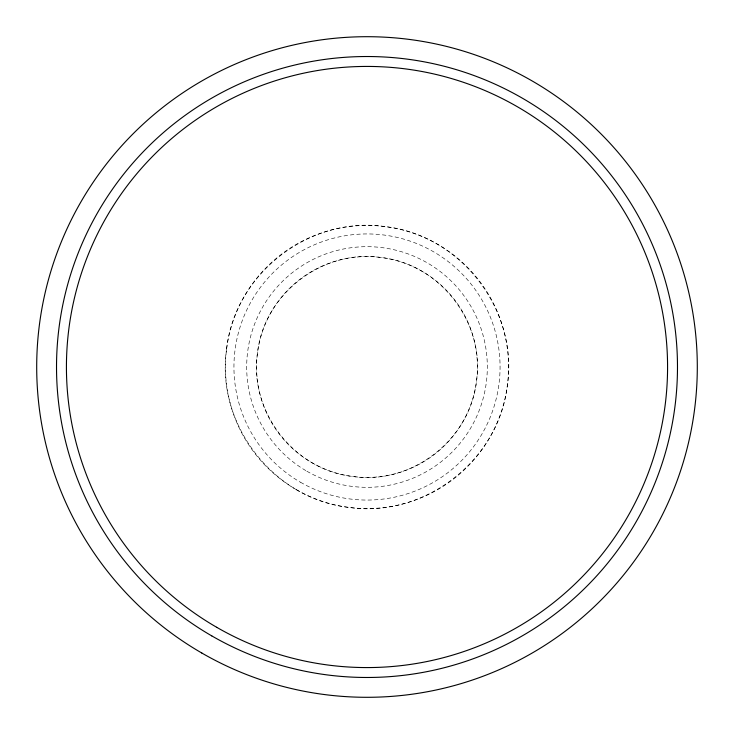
<?xml version="1.0" encoding="UTF-8"?>
<svg xmlns="http://www.w3.org/2000/svg" width="734" height="734" viewBox="0 0 734 734"><rect width="100%" height="100%" fill="white"/><g stroke="black" fill="none" stroke-linecap="round" stroke-linejoin="round"><path stroke-width="0.55" stroke-dasharray="3.67 2.75" d="M226.65 348.522C215.2 423.334 273.296 499.047 348.522 507.35C423.334 518.8 499.047 460.704 507.35 385.478C518.8 310.666 460.704 234.953 385.478 226.65C310.666 215.2 234.953 273.296 226.65 348.522M257.533 352.586C248.597 410.939 293.912 469.999 352.586 476.467C410.939 485.403 469.999 440.088 476.467 381.414C485.403 323.061 440.088 264.001 381.414 257.533C323.061 248.597 264.001 293.912 257.533 352.586M296.224 489.596A141.561 141.561 0 0 0 508.561 367A141.561 141.561 0 0 0 296.224 244.404A141.561 141.561 0 0 0 296.224 489.596M306.84 471.2A120.321 120.321 0 0 0 487.321 367A120.321 120.321 0 0 0 306.84 262.8A120.321 120.321 0 0 0 306.84 471.2M300.472 482.238A133.065 133.065 0 0 0 500.065 367A133.065 133.065 0 0 0 300.472 251.762A133.065 133.065 0 0 0 300.472 482.238M311.794 462.622A110.412 110.412 0 0 0 477.412 367A110.412 110.412 0 0 0 311.794 271.378A110.412 110.412 0 0 0 311.794 462.622"/><path stroke-width="1.1" d="M201.85 653.049A330.3 330.3 0 0 0 697.3 367A330.3 330.3 0 0 0 201.85 80.951A330.3 330.3 0 0 0 201.85 653.049M211.759 635.883A310.482 310.482 0 0 0 677.482 367A310.482 310.482 0 0 0 211.759 98.117A310.482 310.482 0 0 0 211.759 635.883M216.713 627.304A300.573 300.573 0 0 0 667.573 367A300.573 300.573 0 0 0 216.713 106.696A300.573 300.573 0 0 0 216.713 627.304"/></g></svg>
